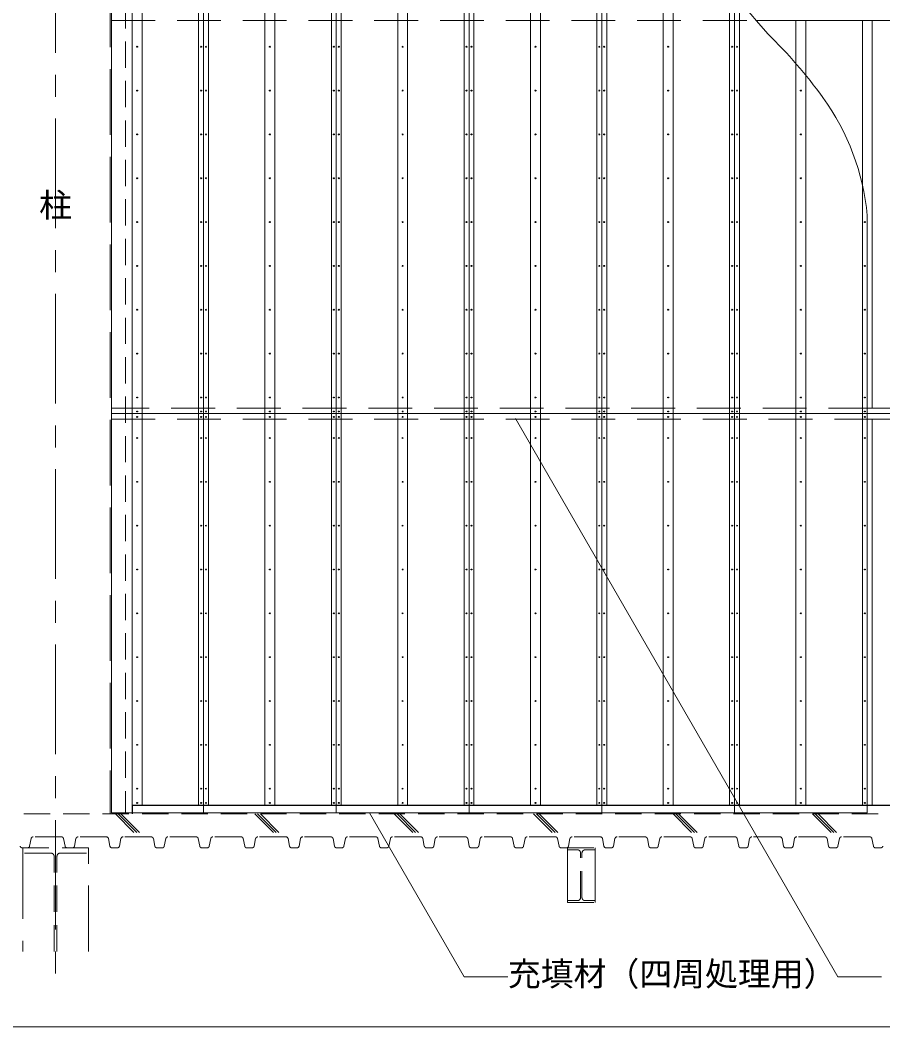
# Model space of a CAD drawing. Units: millimetres on the paper, enlarged 120 times, with parts at other scales. Extents: x -23400 to 38824, y -71984 to 16500.
# Drawn here: x -15377 to -10651, y 244 to 5756 of the extents above; entities that cross this region are included whole.
import ezdxf
from ezdxf.enums import TextEntityAlignment as Align

# ---------------------------------------------------------------- set-up
doc = ezdxf.new("R2010")
doc.units = ezdxf.units.MM
doc.header["$LTSCALE"] = 120
for name, pattern in [('CHAIN1', [8, 5, -1, 1, -1]), ('DASHED1', [1.8, 1.2, -0.6]), ('DASHED2', [3, 2, -1]), ('DASHED3', [4, 3, -1])]:
    doc.linetypes.add(name, pattern=pattern)
for name, color, linetype, lineweight in [('A-0_中心線', 4, 'CHAIN1', 9), ('A-2_スタッド', 3, 'Continuous', 18), ('A-3_ランナー', 2, 'Continuous', 25), ('A-6_文字・矢印', 7, 'Continuous', 18), ('A-9_躯体他', 4, 'DASHED1', 9), ('A-B_補強金具・金具・その他', 3, 'Continuous', 18), ('A-C_ビス・アンカーボルト・強調図形', 2, 'Continuous', 25), ('A-D_パネル', 4, 'Continuous', 9), ('F-3_ランナー', 4, 'Continuous', 9)]:
    doc.layers.add(name, color=color, linetype=linetype, lineweight=lineweight)
doc.styles.add('ＭＳ ゴシック', font='')
doc.styles.get('ＭＳ ゴシック').set_extended_font_data('MS Gothic')

msp = doc.modelspace()

# ---------------------------------------------------------------- linework, layer by layer
at = {"layer": 'A-0_中心線'}
msp.add_line((-15183.3, 10016.5), (-15183.3, 520), dxfattribs=at)
at = {"layer": 'A-2_スタッド'}
for p, q in [((-14763.3, 1458.1), (-14763.3, 8771.4)), ((-14709.3, 1458.1), (-14709.3, 8772.4)), ((-14399.7, 1458.1), (-14399.7, 8778.1)), ((-14345.7, 1458.1), (-14345.7, 8779.1)), ((-14036.1, 1458.1), (-14036.1, 8784.8)), ((-13982.1, 1458.1), (-13982.1, 8785.8)), ((-13672.5, 1458.1), (-13672.5, 8791.5)), ((-13618.5, 1458.1), (-13618.5, 8792.5)), ((-13308.9, 1458.1), (-13308.9, 8798.3)), ((-13254.9, 1458.1), (-13254.9, 8799.3)), ((-12945.3, 1458.1), (-12945.3, 8805)), ((-12891.3, 1458.1), (-12891.3, 8806)), ((-12581.7, 1458.1), (-12581.7, 7938.1)), ((-12527.7, 1458.1), (-12527.7, 7938.1)), ((-12218.1, 1458.1), (-12218.1, 7938.1)), ((-12164.1, 1458.1), (-12164.1, 7938.1)), ((-11854.5, 1458.1), (-11854.5, 7938.1)), ((-11800.5, 1458.1), (-11800.5, 7938.1)), ((-11490.9, 1458.1), (-11490.9, 7938.1)), ((-11436.9, 1458.1), (-11436.9, 7938.1)), ((-11127.3, 1458.1), (-11127.3, 5754.1)), ((-11073.3, 1458.1), (-11073.3, 5754.1)), ((-10763.7, 1458.1), (-10763.7, 5754.1)), ((-10709.7, 3631.3), (-10709.7, 5754.1)), ((-10709.7, 1458.1), (-10709.7, 3571.3))]:
    msp.add_line(p, q, dxfattribs=at)
at = {"layer": 'A-3_ランナー'}
for q in [(-7215.5, 1458.1), (-14763.3, 1410.1)]:
    msp.add_line((-14763.3, 1458.1), q, dxfattribs=at)
at = {"layer": 'A-6_文字・矢印'}
for points in [[(-10658.7, 518.7), (-10898.7, 518.7), (-12663.2, 3574.9)], [(-12705.6, 518.7), (-12945.6, 518.7), (-13463.7, 1416.1)]]:
    msp.add_lwpolyline(points, dxfattribs=at)
at = {"layer": 'A-9_躯体他'}
for p, q in [((-14799.3, 8878.8), (-14799.3, 1410.1)), ((-16653.3, 1410.1), (-7215.5, 1410.1)), ((-14855.4, 1410.1), (-14729.4, 1284.1)), ((-14840.1, 1410.1), (-14714.1, 1284.1)), ((-14824.9, 1410.1), (-14698.9, 1284.1)), ((-14091.7, 1410.1), (-13965.7, 1284.1)), ((-14076.5, 1410.1), (-13950.5, 1284.1)), ((-14061.2, 1410.1), (-13935.2, 1284.1)), ((-13328.1, 1410.1), (-13202.1, 1284.1)), ((-13312.8, 1410.1), (-13186.8, 1284.1)), ((-13297.5, 1410.1), (-13171.5, 1284.1)), ((-12564.4, 1410.1), (-12438.4, 1284.1)), ((-12549.1, 1410.1), (-12423.1, 1284.1)), ((-12533.8, 1410.1), (-12407.8, 1284.1)), ((-11800.7, 1410.1), (-11674.7, 1284.1)), ((-11785.4, 1410.1), (-11659.4, 1284.1)), ((-11770.2, 1410.1), (-11644.2, 1284.1)), ((-11037, 1410.1), (-10911, 1284.1)), ((-11021.8, 1410.1), (-10895.8, 1284.1)), ((-11006.5, 1410.1), (-10880.5, 1284.1)), ((-15317.3, 1274.4), (-15325.4, 1233.7)), ((-15151.2, 1284.1), (-15305.5, 1284.1)), ((-15131.3, 1233.7), (-15139.4, 1274.4)), ((-15071.3, 1274.4), (-15079.4, 1233.7)), ((-14905.2, 1284.1), (-15059.5, 1284.1)), ((-14885.3, 1233.7), (-14893.4, 1274.4)), ((-14825.3, 1274.4), (-14833.4, 1233.7)), ((-14659.2, 1284.1), (-14813.5, 1284.1)), ((-14639.3, 1233.7), (-14647.4, 1274.4)), ((-14579.3, 1274.4), (-14587.4, 1233.7)), ((-14413.2, 1284.1), (-14567.5, 1284.1)), ((-14393.3, 1233.7), (-14401.4, 1274.4)), ((-14333.3, 1274.4), (-14341.4, 1233.7)), ((-14167.2, 1284.1), (-14321.5, 1284.1)), ((-14147.3, 1233.7), (-14155.4, 1274.4)), ((-14087.3, 1274.4), (-14095.4, 1233.7)), ((-13921.2, 1284.1), (-14075.5, 1284.1)), ((-13901.3, 1233.7), (-13909.4, 1274.4)), ((-13841.3, 1274.4), (-13849.4, 1233.7)), ((-13675.2, 1284.1), (-13829.5, 1284.1)), ((-13655.3, 1233.7), (-13663.4, 1274.4)), ((-13595.3, 1274.4), (-13603.4, 1233.7)), ((-13429.2, 1284.1), (-13583.5, 1284.1)), ((-13409.3, 1233.7), (-13417.4, 1274.4)), ((-13349.3, 1274.4), (-13357.4, 1233.7)), ((-13183.2, 1284.1), (-13337.5, 1284.1)), ((-13163.3, 1233.7), (-13171.4, 1274.4)), ((-13103.3, 1274.4), (-13111.4, 1233.7)), ((-12937.2, 1284.1), (-13091.5, 1284.1)), ((-12917.3, 1233.7), (-12925.4, 1274.4)), ((-12857.3, 1274.4), (-12865.4, 1233.7)), ((-12691.2, 1284.1), (-12845.5, 1284.1)), ((-12671.3, 1233.7), (-12679.4, 1274.4)), ((-12611.3, 1274.4), (-12619.4, 1233.7)), ((-12445.2, 1284.1), (-12599.5, 1284.1)), ((-12425.3, 1233.7), (-12433.4, 1274.4)), ((-12365.3, 1274.4), (-12373.4, 1233.7)), ((-12199.2, 1284.1), (-12353.5, 1284.1)), ((-12179.3, 1233.7), (-12187.4, 1274.4)), ((-12119.3, 1274.4), (-12127.4, 1233.7)), ((-11953.2, 1284.1), (-12107.5, 1284.1)), ((-11933.3, 1233.7), (-11941.4, 1274.4)), ((-11873.3, 1274.4), (-11881.4, 1233.7)), ((-11707.2, 1284.1), (-11861.5, 1284.1)), ((-11687.3, 1233.7), (-11695.4, 1274.4)), ((-11627.3, 1274.4), (-11635.4, 1233.7)), ((-11461.2, 1284.1), (-11615.5, 1284.1)), ((-11441.3, 1233.7), (-11449.4, 1274.4)), ((-11381.3, 1274.4), (-11389.4, 1233.7)), ((-11215.2, 1284.1), (-11369.5, 1284.1)), ((-11195.3, 1233.7), (-11203.4, 1274.4)), ((-11135.3, 1274.4), (-11143.4, 1233.7)), ((-10969.2, 1284.1), (-11123.5, 1284.1)), ((-10949.3, 1233.7), (-10957.4, 1274.4)), ((-10889.3, 1274.4), (-10897.4, 1233.7)), ((-10723.2, 1284.1), (-10877.5, 1284.1)), ((-10703.3, 1233.7), (-10711.4, 1274.4)), ((-15365.5, 1224.1), (-15337.2, 1224.1)), ((-15363.3, 1224.1), (-15003.3, 1224.1)), ((-15363.3, 1224.1), (-15363.3, 1195.3)), ((-15091.2, 1224.1), (-15119.5, 1224.1)), ((-15003.3, 1224.1), (-15003.3, 1195.3)), ((-14873.5, 1224.1), (-14859.3, 1224.1)), ((-14845.2, 1224.1), (-14859.3, 1224.1)), ((-14599.2, 1224.1), (-14627.5, 1224.1)), ((-14353.2, 1224.1), (-14381.5, 1224.1)), ((-14135.5, 1224.1), (-14121.3, 1224.1)), ((-14107.2, 1224.1), (-14121.3, 1224.1)), ((-13861.2, 1224.1), (-13889.5, 1224.1)), ((-13615.2, 1224.1), (-13643.5, 1224.1)), ((-13397.5, 1224.1), (-13383.3, 1224.1)), ((-13369.2, 1224.1), (-13383.3, 1224.1)), ((-13123.2, 1224.1), (-13151.5, 1224.1)), ((-12877.2, 1224.1), (-12905.5, 1224.1)), ((-12659.5, 1224.1), (-12645.3, 1224.1)), ((-12631.2, 1224.1), (-12645.3, 1224.1)), ((-12385.2, 1224.1), (-12413.5, 1224.1)), ((-12378.3, 1224.1), (-12378.3, 1213.3)), ((-12378.3, 1224.1), (-12228.3, 1224.1)), ((-12324.9, 1213.3), (-12378.3, 1213.3)), ((-12281.7, 1213.3), (-12228.3, 1213.3)), ((-12228.3, 1224.1), (-12228.3, 1213.3)), ((-12139.2, 1224.1), (-12167.5, 1224.1)), ((-11921.5, 1224.1), (-11907.3, 1224.1)), ((-11893.2, 1224.1), (-11907.3, 1224.1)), ((-11647.2, 1224.1), (-11675.5, 1224.1)), ((-11401.2, 1224.1), (-11429.5, 1224.1)), ((-11183.5, 1224.1), (-11169.3, 1224.1)), ((-11155.2, 1224.1), (-11169.3, 1224.1)), ((-10909.2, 1224.1), (-10937.5, 1224.1)), ((-10663.2, 1224.1), (-10691.5, 1224.1)), ((-15209.1, 1195.3), (-15363.3, 1195.3)), ((-15191.1, 657), (-15191.1, 1177.3)), ((-15175.5, 657), (-15175.5, 1177.3)), ((-15157.5, 1195.3), (-15003.3, 1195.3)), ((-12306.9, 952.9), (-12306.9, 1195.3)), ((-12299.7, 952.9), (-12299.7, 1195.3)), ((-12324.9, 934.9), (-12378.3, 934.9)), ((-12378.3, 934.9), (-12378.3, 924.1)), ((-12378.3, 924.1), (-12228.3, 924.1)), ((-12281.7, 934.9), (-12228.3, 934.9)), ((-12228.3, 934.9), (-12228.3, 924.1))]:
    msp.add_line(p, q, dxfattribs=at)
at = {"layer": 'A-9_躯体他', "linetype": 'DASHED3'}
for p, q in [((-14883.3, 8847.3), (-14883.3, 1410.1)), ((-12378.3, 1213.3), (-12378.3, 934.9)), ((-12228.3, 934.9), (-12228.3, 1213.3)), ((-15363.3, 1195.3), (-15363.3, 657)), ((-15003.3, 657), (-15003.3, 1195.3))]:
    msp.add_line(p, q, dxfattribs=at)
at = {"layer": 'A-9_躯体他'}
for centre, radius, start, end in [((-15305.5, 1272.1), 12, 90, 168.6901), ((-15151.2, 1272.1), 12, 11.3099, 90), ((-15059.5, 1272.1), 12, 90, 168.6901), ((-14905.2, 1272.1), 12, 11.3099, 90), ((-14813.5, 1272.1), 12, 90, 168.6901), ((-14659.2, 1272.1), 12, 11.3099, 90), ((-14567.5, 1272.1), 12, 90, 168.6901), ((-14413.2, 1272.1), 12, 11.3099, 90), ((-14321.5, 1272.1), 12, 90, 168.6901), ((-14167.2, 1272.1), 12, 11.3099, 90), ((-14075.5, 1272.1), 12, 90, 168.6901), ((-13921.2, 1272.1), 12, 11.3099, 90), ((-13829.5, 1272.1), 12, 90, 168.6901), ((-13675.2, 1272.1), 12, 11.3099, 90), ((-13583.5, 1272.1), 12, 90, 168.6901), ((-13429.2, 1272.1), 12, 11.3099, 90), ((-13337.5, 1272.1), 12, 90, 168.6901), ((-13183.2, 1272.1), 12, 11.3099, 90), ((-13091.5, 1272.1), 12, 90, 168.6901), ((-12937.2, 1272.1), 12, 11.3099, 90), ((-12845.5, 1272.1), 12, 90, 168.6901), ((-12691.2, 1272.1), 12, 11.3099, 90), ((-12599.5, 1272.1), 12, 90, 168.6901), ((-12445.2, 1272.1), 12, 11.3099, 90), ((-12353.5, 1272.1), 12, 90, 168.6901), ((-12199.2, 1272.1), 12, 11.3099, 90), ((-12107.5, 1272.1), 12, 90, 168.6901), ((-11953.2, 1272.1), 12, 11.3099, 90), ((-11861.5, 1272.1), 12, 90, 168.6901), ((-11707.2, 1272.1), 12, 11.3099, 90), ((-11615.5, 1272.1), 12, 90, 168.6901), ((-11461.2, 1272.1), 12, 11.3099, 90), ((-11369.5, 1272.1), 12, 90, 168.6901), ((-11215.2, 1272.1), 12, 11.3099, 90), ((-11123.5, 1272.1), 12, 90, 168.6901), ((-10969.2, 1272.1), 12, 11.3099, 90), ((-10877.5, 1272.1), 12, 90, 168.6901), ((-10723.2, 1272.1), 12, 11.3099, 90), ((-15365.5, 1236.1), 12, 191.3099, 270), ((-15337.2, 1236.1), 12, 270, 348.6901), ((-15119.5, 1236.1), 12, 191.3099, 270), ((-15091.2, 1236.1), 12, 270, 348.6901), ((-14873.5, 1236.1), 12, 191.3099, 270), ((-14845.2, 1236.1), 12, 270, 348.6901), ((-14627.5, 1236.1), 12, 191.3099, 270), ((-14599.2, 1236.1), 12, 270, 348.6901), ((-14381.5, 1236.1), 12, 191.3099, 270), ((-14353.2, 1236.1), 12, 270, 348.6901), ((-14135.5, 1236.1), 12, 191.3099, 270), ((-14107.2, 1236.1), 12, 270, 348.6901), ((-13889.5, 1236.1), 12, 191.3099, 270), ((-13861.2, 1236.1), 12, 270, 348.6901), ((-13643.5, 1236.1), 12, 191.3099, 270), ((-13615.2, 1236.1), 12, 270, 348.6901), ((-13397.5, 1236.1), 12, 191.3099, 270), ((-13369.2, 1236.1), 12, 270, 348.6901), ((-13151.5, 1236.1), 12, 191.3099, 270), ((-13123.2, 1236.1), 12, 270, 348.6901), ((-12905.5, 1236.1), 12, 191.3099, 270), ((-12877.2, 1236.1), 12, 270, 348.6901), ((-12659.5, 1236.1), 12, 191.3099, 270), ((-12631.2, 1236.1), 12, 270, 348.6901), ((-12413.5, 1236.1), 12, 191.3099, 270), ((-12385.2, 1236.1), 12, 270, 348.6901), ((-12324.9, 1195.3), 18, 0, 90), ((-12281.7, 1195.3), 18, 90, 180), ((-12167.5, 1236.1), 12, 191.3099, 270), ((-12139.2, 1236.1), 12, 270, 348.6901), ((-11921.5, 1236.1), 12, 191.3099, 270), ((-11893.2, 1236.1), 12, 270, 348.6901), ((-11675.5, 1236.1), 12, 191.3099, 270), ((-11647.2, 1236.1), 12, 270, 348.6901), ((-11429.5, 1236.1), 12, 191.3099, 270), ((-11401.2, 1236.1), 12, 270, 348.6901), ((-11183.5, 1236.1), 12, 191.3099, 270), ((-11155.2, 1236.1), 12, 270, 348.6901), ((-10937.5, 1236.1), 12, 191.3099, 270), ((-10909.2, 1236.1), 12, 270, 348.6901), ((-10691.5, 1236.1), 12, 191.3099, 270), ((-10663.2, 1236.1), 12, 270, 348.6901), ((-15209.1, 1177.3), 18, 0, 90), ((-15157.5, 1177.3), 18, 90, 180), ((-12324.9, 952.9), 18, 270, 0), ((-12281.7, 952.9), 18, 180, 270)]:
    msp.add_arc(centre, radius, start, end, dxfattribs=at)
at = {"layer": 'A-B_補強金具・金具・その他', "linetype": 'DASHED2'}
for p, q in [((-14877.3, 5754.1), (-11345.6, 5754.1)), ((-10709.7, 3631.3), (-14877.3, 3631.3)), ((-14877.3, 3571.3), (-10709.7, 3571.3))]:
    msp.add_line(p, q, dxfattribs=at)
at = {"layer": 'A-B_補強金具・金具・その他'}
for p, q in [((-11345.6, 5754.1), (-7213.5, 5754.1)), ((-7213.5, 3631.3), (-10736.7, 3631.3)), ((-7213.5, 3601.3), (-10736.7, 3601.3)), ((-10736.7, 3571.3), (-7213.5, 3571.3))]:
    msp.add_line(p, q, dxfattribs=at)
at = {"layer": 'A-B_補強金具・金具・その他', "color": 4, "linetype": 'DASHED2', "lineweight": 9}
msp.add_line((-14877.3, 3631.3), (-14877.3, 3571.3), dxfattribs=at)
at = {"layer": 'A-C_ビス・アンカーボルト・強調図形'}
for centre in [(-14736.3, 5610.1), (-14386.2, 5610.1), (-14359.2, 5610.1), (-14009.1, 5610.1), (-13659, 5610.1), (-13632, 5610.1), (-13281.9, 5610.1), (-12931.8, 5610.1), (-12904.8, 5610.1), (-12554.7, 5610.1), (-12204.6, 5610.1), (-12177.6, 5610.1), (-11827.5, 5610.1), (-11477.4, 5610.1), (-11450.4, 5610.1), (-14736.3, 5370.1), (-14386.2, 5370.1), (-14359.2, 5370.1), (-14009.1, 5370.1), (-13659, 5370.1), (-13632, 5370.1), (-13281.9, 5370.1), (-12931.8, 5370.1), (-12904.8, 5370.1), (-12554.7, 5370.1), (-12204.6, 5370.1), (-12177.6, 5370.1), (-11827.5, 5370.1), (-11477.4, 5370.1), (-11450.4, 5370.1), (-11100.3, 5370.1), (-14736.3, 5130.1), (-14386.2, 5130.1), (-14359.2, 5130.1), (-14009.1, 5130.1), (-13659, 5130.1), (-13632, 5130.1), (-13281.9, 5130.1), (-12931.8, 5130.1), (-12904.8, 5130.1), (-12554.7, 5130.1), (-12204.6, 5130.1), (-12177.6, 5130.1), (-11827.5, 5130.1), (-11477.4, 5130.1), (-11450.4, 5130.1), (-11100.3, 5130.1), (-14736.3, 4890.1), (-14386.2, 4890.1), (-14359.2, 4890.1), (-14009.1, 4890.1), (-13659, 4890.1), (-13632, 4890.1), (-13281.9, 4890.1), (-12931.8, 4890.1), (-12904.8, 4890.1), (-12554.7, 4890.1), (-12204.6, 4890.1), (-12177.6, 4890.1), (-11827.5, 4890.1), (-11477.4, 4890.1), (-11450.4, 4890.1), (-11100.3, 4890.1), (-14736.3, 4650.1), (-14386.2, 4650.1), (-14359.2, 4650.1), (-14009.1, 4650.1), (-13659, 4650.1), (-13632, 4650.1), (-13281.9, 4650.1), (-12931.8, 4650.1), (-12904.8, 4650.1), (-12554.7, 4650.1), (-12204.6, 4650.1), (-12177.6, 4650.1), (-11827.5, 4650.1), (-11477.4, 4650.1), (-11450.4, 4650.1), (-11100.3, 4650.1), (-10750.2, 4650.1), (-14736.3, 4410.1), (-14386.2, 4410.1), (-14359.2, 4410.1), (-14009.1, 4410.1), (-13659, 4410.1), (-13632, 4410.1), (-13281.9, 4410.1), (-12931.8, 4410.1), (-12904.8, 4410.1), (-12554.7, 4410.1), (-12204.6, 4410.1), (-12177.6, 4410.1), (-11827.5, 4410.1), (-11477.4, 4410.1), (-11450.4, 4410.1), (-11100.3, 4410.1), (-10750.2, 4410.1), (-14736.3, 4170.1), (-14386.2, 4170.1), (-14359.2, 4170.1), (-14009.1, 4170.1), (-13659, 4170.1), (-13632, 4170.1), (-13281.9, 4170.1), (-12931.8, 4170.1), (-12904.8, 4170.1), (-12554.7, 4170.1), (-12204.6, 4170.1), (-12177.6, 4170.1), (-11827.5, 4170.1), (-11477.4, 4170.1), (-11450.4, 4170.1), (-11100.3, 4170.1), (-10750.2, 4170.1), (-14736.3, 3930.1), (-14386.2, 3930.1), (-14359.2, 3930.1), (-14009.1, 3930.1), (-13659, 3930.1), (-13632, 3930.1), (-13281.9, 3930.1), (-12931.8, 3930.1), (-12904.8, 3930.1), (-12554.7, 3930.1), (-12204.6, 3930.1), (-12177.6, 3930.1), (-11827.5, 3930.1), (-11477.4, 3930.1), (-11450.4, 3930.1), (-11100.3, 3930.1), (-10750.2, 3930.1), (-14736.3, 3690.1), (-14386.2, 3690.1), (-14359.2, 3690.1), (-14009.1, 3690.1), (-13659, 3690.1), (-13632, 3690.1), (-13281.9, 3690.1), (-12931.8, 3690.1), (-12904.8, 3690.1), (-12554.7, 3690.1), (-12204.6, 3690.1), (-12177.6, 3690.1), (-11827.5, 3690.1), (-11477.4, 3690.1), (-11450.4, 3690.1), (-11100.3, 3690.1), (-10750.2, 3690.1), (-14736.3, 3613.3), (-14736.3, 3583.3), (-14386.2, 3613.3), (-14386.2, 3583.3), (-14359.2, 3613.3), (-14359.2, 3583.3), (-14009.1, 3613.3), (-14009.1, 3583.3), (-13659, 3613.3), (-13659, 3583.3), (-13632, 3613.3), (-13632, 3583.3), (-13281.9, 3613.3), (-13281.9, 3583.3), (-12931.8, 3613.3), (-12931.8, 3583.3), (-12904.8, 3613.3), (-12904.8, 3583.3), (-12554.7, 3613.3), (-12554.7, 3583.3), (-12204.6, 3613.3), (-12204.6, 3583.3), (-12177.6, 3613.3), (-12177.6, 3583.3), (-11827.5, 3613.3), (-11827.5, 3583.3), (-11477.4, 3613.3), (-11477.4, 3583.3), (-11450.4, 3613.3), (-11450.4, 3583.3), (-11100.3, 3613.3), (-11100.3, 3583.3), (-10750.2, 3613.3), (-10750.2, 3583.3), (-14736.3, 3468.1), (-14386.2, 3468.1), (-14359.2, 3468.1), (-14009.1, 3468.1), (-13659, 3468.1), (-13632, 3468.1), (-13281.9, 3468.1), (-12931.8, 3468.1), (-12904.8, 3468.1), (-12554.7, 3468.1), (-12204.6, 3468.1), (-12177.6, 3468.1), (-11827.5, 3468.1), (-11477.4, 3468.1), (-11450.4, 3468.1), (-11100.3, 3468.1), (-10750.2, 3468.1), (-14736.3, 3228.1), (-14386.2, 3228.1), (-14359.2, 3228.1), (-14009.1, 3228.1), (-13659, 3228.1), (-13632, 3228.1), (-13281.9, 3228.1), (-12931.8, 3228.1), (-12904.8, 3228.1), (-12554.7, 3228.1), (-12204.6, 3228.1), (-12177.6, 3228.1), (-11827.5, 3228.1), (-11477.4, 3228.1), (-11450.4, 3228.1), (-11100.3, 3228.1), (-10750.2, 3228.1), (-14736.3, 2988.1), (-14386.2, 2988.1), (-14359.2, 2988.1), (-14009.1, 2988.1), (-13659, 2988.1), (-13632, 2988.1), (-13281.9, 2988.1), (-12931.8, 2988.1), (-12904.8, 2988.1), (-12554.7, 2988.1), (-12204.6, 2988.1), (-12177.6, 2988.1), (-11827.5, 2988.1), (-11477.4, 2988.1), (-11450.4, 2988.1), (-11100.3, 2988.1), (-10750.2, 2988.1), (-14736.3, 2748.1), (-14386.2, 2748.1), (-14359.2, 2748.1), (-14009.1, 2748.1), (-13659, 2748.1), (-13632, 2748.1), (-13281.9, 2748.1), (-12931.8, 2748.1), (-12904.8, 2748.1), (-12554.7, 2748.1), (-12204.6, 2748.1), (-12177.6, 2748.1), (-11827.5, 2748.1), (-11477.4, 2748.1), (-11450.4, 2748.1), (-11100.3, 2748.1), (-10750.2, 2748.1), (-14736.3, 2508.1), (-14386.2, 2508.1), (-14359.2, 2508.1), (-14009.1, 2508.1), (-13659, 2508.1), (-13632, 2508.1), (-13281.9, 2508.1), (-12931.8, 2508.1), (-12904.8, 2508.1), (-12554.7, 2508.1), (-12204.6, 2508.1), (-12177.6, 2508.1), (-11827.5, 2508.1), (-11477.4, 2508.1), (-11450.4, 2508.1), (-11100.3, 2508.1), (-10750.2, 2508.1), (-14736.3, 2268.1), (-14386.2, 2268.1), (-14359.2, 2268.1), (-14009.1, 2268.1), (-13659, 2268.1), (-13632, 2268.1), (-13281.9, 2268.1), (-12931.8, 2268.1), (-12904.8, 2268.1), (-12554.7, 2268.1), (-12204.6, 2268.1), (-12177.6, 2268.1), (-11827.5, 2268.1), (-11477.4, 2268.1), (-11450.4, 2268.1), (-11100.3, 2268.1), (-10750.2, 2268.1), (-14736.3, 2028.1), (-14386.2, 2028.1), (-14359.2, 2028.1), (-14009.1, 2028.1), (-13659, 2028.1), (-13632, 2028.1), (-13281.9, 2028.1), (-12931.8, 2028.1), (-12904.8, 2028.1), (-12554.7, 2028.1), (-12204.6, 2028.1), (-12177.6, 2028.1), (-11827.5, 2028.1), (-11477.4, 2028.1), (-11450.4, 2028.1), (-11100.3, 2028.1), (-10750.2, 2028.1), (-14736.3, 1788.1), (-14386.2, 1788.1), (-14359.2, 1788.1), (-14009.1, 1788.1), (-13659, 1788.1), (-13632, 1788.1), (-13281.9, 1788.1), (-12931.8, 1788.1), (-12904.8, 1788.1), (-12554.7, 1788.1), (-12204.6, 1788.1), (-12177.6, 1788.1), (-11827.5, 1788.1), (-11477.4, 1788.1), (-11450.4, 1788.1), (-11100.3, 1788.1), (-10750.2, 1788.1), (-14736.3, 1548.1), (-14386.2, 1548.1), (-14359.2, 1548.1), (-14009.1, 1548.1), (-13659, 1548.1), (-13632, 1548.1), (-13281.9, 1548.1), (-12931.8, 1548.1), (-12904.8, 1548.1), (-12554.7, 1548.1), (-12204.6, 1548.1), (-12177.6, 1548.1), (-11827.5, 1548.1), (-11477.4, 1548.1), (-11450.4, 1548.1), (-11100.3, 1548.1), (-10750.2, 1548.1), (-14736.3, 1470.1), (-14386.2, 1470.1), (-14359.2, 1470.1), (-14009.1, 1470.1), (-13659, 1470.1), (-13632, 1470.1), (-13281.9, 1470.1), (-12931.8, 1470.1), (-12904.8, 1470.1), (-12554.7, 1470.1), (-12204.6, 1470.1), (-12177.6, 1470.1), (-11827.5, 1470.1), (-11477.4, 1470.1), (-11450.4, 1470.1), (-11100.3, 1470.1), (-10750.2, 1470.1)]:
    msp.add_circle(centre, 2.4, dxfattribs=at)
at = {"layer": 'A-D_パネル'}
for p, q in [((-14372.7, 8880.7), (-14372.7, 1416.1)), ((-13645.5, 8894.1), (-13645.5, 1416.1)), ((-14877.3, 8871.3), (-14877.3, 1416.1)), ((-12918.3, 8574.6), (-12918.3, 1416.1)), ((-12191.1, 6974.2), (-12191.1, 1416.1)), ((-11463.9, 5895.4), (-11463.9, 1416.1)), ((-10736.7, 4687), (-10736.7, 1416.1)), ((-10736.7, 3601.3), (-14877.3, 3601.3)), ((-12191.1, 3600.1), (-12191.1, 1416.1)), ((-11463.9, 3600.1), (-11463.9, 1416.1)), ((-14877.3, 1416.1), (-14372.7, 1416.1))]:
    msp.add_line(p, q, dxfattribs=at)
msp.add_lwpolyline([(-14372.7, 1416.1), (-13645.5, 1416.1), (-12918.3, 1416.1), (-12191.1, 1416.1), (-11463.9, 1416.1), (-10736.7, 1416.1)], dxfattribs=at)
for centre, radius, start, end in [((-5910.5, 10423.6), 7165.6, 197.18768, 221.44141), ((-13108.2, 3796.7), 2624, 35.8237, 45.8978), ((-12041.9, 4563), 1311, 5.4297, 35.9476)]:
    msp.add_arc(centre, radius, start, end, dxfattribs=at)
at = {"layer": 'F-3_ランナー', "color": 3, "lineweight": 18}
msp.add_line((-22914.5, 243.9), (-234.5, 243.9), dxfattribs=at)

# ---------------------------------------------------------------- texts
at = {"layer": 'A-6_文字・矢印', "style": 'ＭＳ ゴシック'}
for s, p in [('柱', (-15273.3, 4637.5)), ('充填材（四周処理用）', (-12705.6, 428.7))]:
    msp.add_text(s, height=132, dxfattribs=at).set_placement(p, align=Align.BOTTOM_LEFT)

doc.saveas('drawing.dxf')
